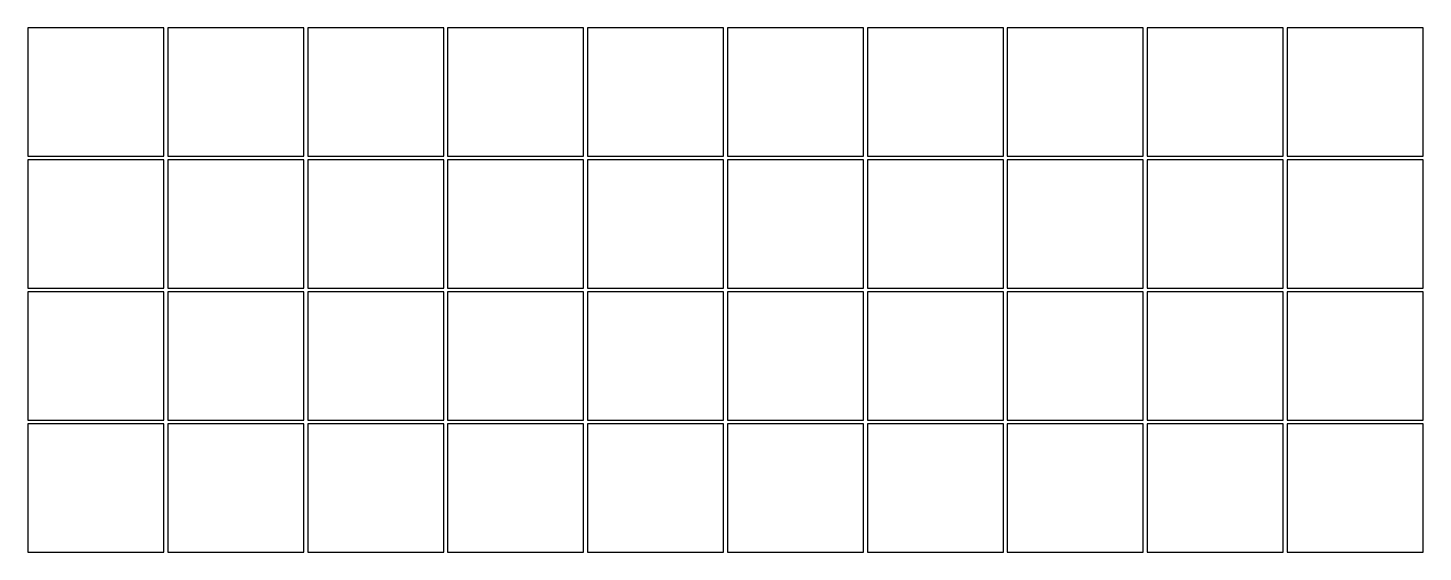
# Model space of a CAD drawing. Header units: millimetres. Extents: x -9 to 171, y -8 to 59.
import ezdxf

# ---------------------------------------------------------------- set-up
doc = ezdxf.new("R2010")
doc.units = ezdxf.units.MM

msp = doc.modelspace()

# ---------------------------------------------------------------- linework, layer by layer
for p, q in [((8.75, 59.25), (-8.75, 59.25)), ((-8.75, 59.25), (-8.75, 42.75)), ((8.75, 42.75), (8.75, 59.25)), ((26.75, 59.25), (9.25, 59.25)), ((9.25, 59.25), (9.25, 42.75)), ((26.75, 42.75), (26.75, 59.25)), ((44.75, 59.25), (27.25, 59.25)), ((27.25, 59.25), (27.25, 42.75)), ((44.75, 42.75), (44.75, 59.25)), ((62.75, 59.25), (45.25, 59.25)), ((45.25, 59.25), (45.25, 42.75)), ((62.75, 42.75), (62.75, 59.25)), ((80.75, 59.25), (63.25, 59.25)), ((63.25, 59.25), (63.25, 42.75)), ((80.75, 42.75), (80.75, 59.25)), ((98.75, 59.25), (81.25, 59.25)), ((81.25, 59.25), (81.25, 42.75)), ((98.75, 42.75), (98.75, 59.25)), ((116.75, 59.25), (99.25, 59.25)), ((99.25, 59.25), (99.25, 42.75)), ((116.75, 42.75), (116.75, 59.25)), ((134.75, 59.25), (117.25, 59.25)), ((117.25, 59.25), (117.25, 42.75)), ((134.75, 42.75), (134.75, 59.25)), ((152.75, 59.25), (135.25, 59.25)), ((135.25, 59.25), (135.25, 42.75)), ((152.75, 42.75), (152.75, 59.25)), ((170.75, 59.25), (153.25, 59.25)), ((153.25, 59.25), (153.25, 42.75)), ((170.75, 42.75), (170.75, 59.25)), ((-8.75, 42.75), (8.75, 42.75)), ((8.75, 42.25), (-8.75, 42.25)), ((-8.75, 42.25), (-8.75, 25.75)), ((8.75, 25.75), (8.75, 42.25)), ((9.25, 42.75), (26.75, 42.75)), ((26.75, 42.25), (9.25, 42.25)), ((9.25, 42.25), (9.25, 25.75)), ((26.75, 25.75), (26.75, 42.25)), ((27.25, 42.75), (44.75, 42.75)), ((44.75, 42.25), (27.25, 42.25)), ((27.25, 42.25), (27.25, 25.75)), ((44.75, 25.75), (44.75, 42.25)), ((45.25, 42.75), (62.75, 42.75)), ((62.75, 42.25), (45.25, 42.25)), ((45.25, 42.25), (45.25, 25.75)), ((62.75, 25.75), (62.75, 42.25)), ((63.25, 42.75), (80.75, 42.75)), ((80.75, 42.25), (63.25, 42.25)), ((63.25, 42.25), (63.25, 25.75)), ((80.75, 25.75), (80.75, 42.25)), ((81.25, 42.75), (98.75, 42.75)), ((98.75, 42.25), (81.25, 42.25)), ((81.25, 42.25), (81.25, 25.75)), ((98.75, 25.75), (98.75, 42.25)), ((99.25, 42.75), (116.75, 42.75)), ((116.75, 42.25), (99.25, 42.25)), ((99.25, 42.25), (99.25, 25.75)), ((116.75, 25.75), (116.75, 42.25)), ((117.25, 42.75), (134.75, 42.75)), ((134.75, 42.25), (117.25, 42.25)), ((117.25, 42.25), (117.25, 25.75)), ((134.75, 25.75), (134.75, 42.25)), ((135.25, 42.75), (152.75, 42.75)), ((152.75, 42.25), (135.25, 42.25)), ((135.25, 42.25), (135.25, 25.75)), ((152.75, 25.75), (152.75, 42.25)), ((153.25, 42.75), (170.75, 42.75)), ((170.75, 42.25), (153.25, 42.25)), ((153.25, 42.25), (153.25, 25.75)), ((170.75, 25.75), (170.75, 42.25)), ((-8.75, 25.75), (8.75, 25.75)), ((8.75, 25.25), (-8.75, 25.25)), ((-8.75, 25.25), (-8.75, 8.75)), ((8.75, 8.75), (8.75, 25.25)), ((9.25, 25.75), (26.75, 25.75)), ((26.75, 25.25), (9.25, 25.25)), ((9.25, 25.25), (9.25, 8.75)), ((26.75, 8.75), (26.75, 25.25)), ((27.25, 25.75), (44.75, 25.75)), ((44.75, 25.25), (27.25, 25.25)), ((27.25, 25.25), (27.25, 8.75)), ((44.75, 8.75), (44.75, 25.25)), ((45.25, 25.75), (62.75, 25.75)), ((62.75, 25.25), (45.25, 25.25)), ((45.25, 25.25), (45.25, 8.75)), ((62.75, 8.75), (62.75, 25.25)), ((63.25, 25.75), (80.75, 25.75)), ((80.75, 25.25), (63.25, 25.25)), ((63.25, 25.25), (63.25, 8.75)), ((80.75, 8.75), (80.75, 25.25)), ((81.25, 25.75), (98.75, 25.75)), ((98.75, 25.25), (81.25, 25.25)), ((81.25, 25.25), (81.25, 8.75)), ((98.75, 8.75), (98.75, 25.25)), ((99.25, 25.75), (116.75, 25.75)), ((116.75, 25.25), (99.25, 25.25)), ((99.25, 25.25), (99.25, 8.75)), ((116.75, 8.75), (116.75, 25.25)), ((117.25, 25.75), (134.75, 25.75)), ((134.75, 25.25), (117.25, 25.25)), ((117.25, 25.25), (117.25, 8.75)), ((134.75, 8.75), (134.75, 25.25)), ((135.25, 25.75), (152.75, 25.75)), ((152.75, 25.25), (135.25, 25.25)), ((135.25, 25.25), (135.25, 8.75)), ((152.75, 8.75), (152.75, 25.25)), ((153.25, 25.75), (170.75, 25.75)), ((170.75, 25.25), (153.25, 25.25)), ((153.25, 25.25), (153.25, 8.75)), ((170.75, 8.75), (170.75, 25.25)), ((-8.75, 8.75), (8.75, 8.75)), ((8.75, 8.25), (-8.75, 8.25)), ((-8.75, 8.25), (-8.75, -8.25)), ((8.75, -8.25), (8.75, 8.25)), ((9.25, 8.75), (26.75, 8.75)), ((26.75, 8.25), (9.25, 8.25)), ((9.25, 8.25), (9.25, -8.25)), ((26.75, -8.25), (26.75, 8.25)), ((27.25, 8.75), (44.75, 8.75)), ((44.75, 8.25), (27.25, 8.25)), ((27.25, 8.25), (27.25, -8.25)), ((44.75, -8.25), (44.75, 8.25)), ((45.25, 8.75), (62.75, 8.75)), ((62.75, 8.25), (45.25, 8.25)), ((45.25, 8.25), (45.25, -8.25)), ((62.75, -8.25), (62.75, 8.25)), ((63.25, 8.75), (80.75, 8.75)), ((80.75, 8.25), (63.25, 8.25)), ((63.25, 8.25), (63.25, -8.25)), ((80.75, -8.25), (80.75, 8.25)), ((81.25, 8.75), (98.75, 8.75)), ((98.75, 8.25), (81.25, 8.25)), ((81.25, 8.25), (81.25, -8.25)), ((98.75, -8.25), (98.75, 8.25)), ((99.25, 8.75), (116.75, 8.75)), ((116.75, 8.25), (99.25, 8.25)), ((99.25, 8.25), (99.25, -8.25)), ((116.75, -8.25), (116.75, 8.25)), ((117.25, 8.75), (134.75, 8.75)), ((134.75, 8.25), (117.25, 8.25)), ((117.25, 8.25), (117.25, -8.25)), ((134.75, -8.25), (134.75, 8.25)), ((135.25, 8.75), (152.75, 8.75)), ((152.75, 8.25), (135.25, 8.25)), ((135.25, 8.25), (135.25, -8.25)), ((152.75, -8.25), (152.75, 8.25)), ((153.25, 8.75), (170.75, 8.75)), ((170.75, 8.25), (153.25, 8.25)), ((153.25, 8.25), (153.25, -8.25)), ((170.75, -8.25), (170.75, 8.25)), ((-8.75, -8.25), (8.75, -8.25)), ((9.25, -8.25), (26.75, -8.25)), ((27.25, -8.25), (44.75, -8.25)), ((45.25, -8.25), (62.75, -8.25)), ((63.25, -8.25), (80.75, -8.25)), ((81.25, -8.25), (98.75, -8.25)), ((99.25, -8.25), (116.75, -8.25)), ((117.25, -8.25), (134.75, -8.25)), ((135.25, -8.25), (152.75, -8.25)), ((153.25, -8.25), (170.75, -8.25))]:
    msp.add_line(p, q)

doc.saveas('drawing.dxf')
